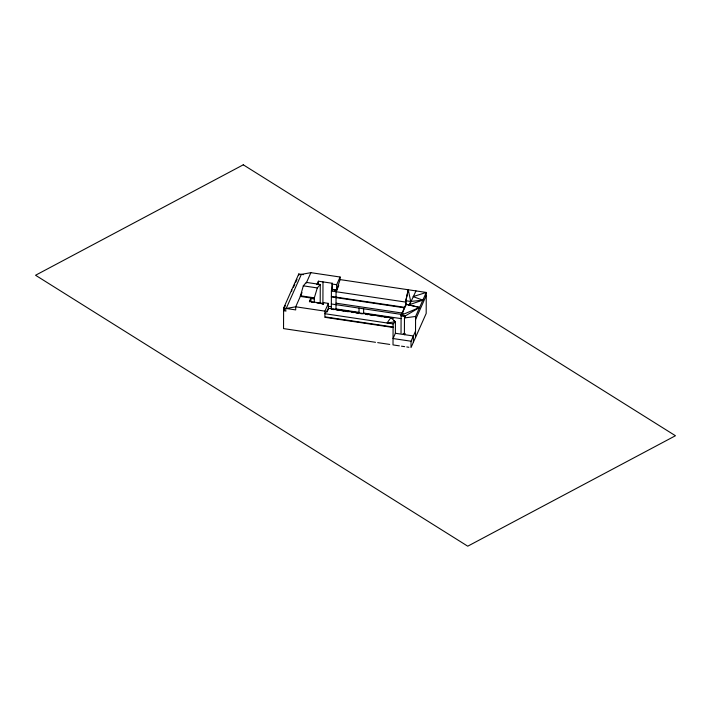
<?xml version="1.0" encoding="UTF-8"?>
<svg xmlns="http://www.w3.org/2000/svg" width="711" height="711" viewBox="0 0 711 711"><rect width="100%" height="100%" fill="white"/><g stroke="black" fill="none" stroke-linecap="round" stroke-linejoin="round"><path stroke-width="1.07" d="M303.464 274.677L298.78 273.984L283.618 308.103L283.529 328.598L375.497 342.302M291.759 291.163L291.768 289.759M298.771 275.379L298.78 273.984M320.19 303.366L320.27 284.471L306.272 282.391L303.313 285.84L300.326 296.416L314.324 298.504M310.92 301.766L310.938 297.998L309.418 301.873L310.938 298.46L314.315 298.958M314.306 302.264L314.324 297.847L317.31 287.928L320.27 284.471M318.386 284.427L318.395 281.209L332.33 283.28L332.295 290.79M322.901 304.424L322.99 281.894M321.203 303.633L323.345 303.952L323.709 302.682L328.375 303.384L328.349 309.543M323.709 302.682L323.345 303.952M328.375 303.384L324.927 311.142L324.9 316.848L393.094 327.007M328.669 308.814L328.678 308.361L390.837 317.621L395.423 321.754L395.378 333.281L393.041 338.534L411.038 341.218L415.526 331.122M331.326 308.921L331.406 291.021L331.975 289.279L336.65 289.972L340.08 279.601L340.089 277.023L310.885 272.668L301.357 274.366L286.186 308.485L295.714 306.796L324.927 311.142M332.33 283.28L331.406 291.021L405.537 302.059L408.265 289.759L410.682 301.455L409.225 305.419L415.979 290.915M336.072 291.714L336.001 309.614L333.192 309.196M334.774 290.141L336.65 290.417L336.667 284.72L340.089 277.023M359.037 308.112L359.019 313.044L352.443 312.067M363.623 313.729L363.641 308.796M390.828 318.075L390.837 317.621L387.077 322.99L395.423 321.754L393.103 323.887L393.014 344.915L399.369 345.857M401.031 333.13L401.102 315.222L405.981 304.237L419.597 307.454L405.394 315.862L404.47 317.941L404.399 334.765M404.461 318.635L405.394 315.862L401.102 315.222L419.597 307.454L405.981 304.237L405.981 304.939M405.519 306.388L405.537 302.059L408.265 289.759M406.097 305.09L406.114 300.771L410.682 301.455L422.849 300.14L413.109 296.611L426.271 292.443L426.182 313.462L411.402 346.719M411.011 347.59L411.038 341.218M413.349 342.346L413.375 335.965L395.378 333.281M415.5 337.503L415.588 316.475L426.271 292.443L340.08 279.601M285.36 305.561L283.609 309.507L286.035 309.872M293.51 287.217L294.825 284.258M295.705 282.285L297.02 279.325M302.024 292.594L295.714 306.796L295.705 309.907L283.618 308.103M306.272 283.04L310.885 272.668M316.884 284.622L318.395 281.209M327.06 311.996L328.678 308.361L324.918 313.729L393.103 323.887M336.65 290.417L338.783 285.609M405.537 305.934L401.102 315.915L405.386 316.555M415.571 319.595L426.253 295.563M409.225 304.726L422.849 300.14M404.47 317.941L415.588 316.475M332.001 284.027L336.667 284.72M331.975 289.546L336.65 290.239M303.313 285.84L317.31 287.928M331.379 296.416L404.426 307.303M331.379 296.94L404.426 307.827M300.326 295.758L314.324 297.847M336.027 303.188L403.315 313.222M331.353 303.988L402.266 314.555M309.418 301.42L323.354 303.49M311.56 302.193L313.702 302.513M316.919 302.993L319.061 303.313M329.122 306.423L331.193 306.734M336.001 308.93L359.019 312.36M363.623 313.044L401.173 318.635M338.187 309.943L345.866 311.089M348.052 311.409L350.247 311.738M366.84 314.209L370.058 314.689M372.209 315.009L374.35 315.329M376.501 315.648L378.643 315.968M381.86 316.448L384.002 316.768M386.153 317.088L388.295 317.408M391.512 317.888L393.663 318.208M331.939 309.303L334.126 309.632M336.303 309.952L338.489 310.28M341.76 310.769L343.937 311.089M346.124 311.418L348.301 311.738M351.572 312.227L353.758 312.556M355.935 312.876L358.113 313.204M360.299 313.533L362.477 313.853M365.747 314.342L367.934 314.671M370.111 314.991L372.288 315.32M379.923 316.457L382.109 316.777M384.287 317.106L386.473 317.426M283.6 310.698L286.035 311.054M324.9 317.31L393.085 327.469M403.173 333.45L405.314 333.761M377.683 342.631L389.735 344.417M401.484 346.177L404.666 346.648M406.781 346.959L408.896 347.279M393.894 320.839L395.423 322.216M243.278 164.81L35.55 275.255L467.74 546.19L675.45 435.736L243.278 164.81"/></g></svg>
